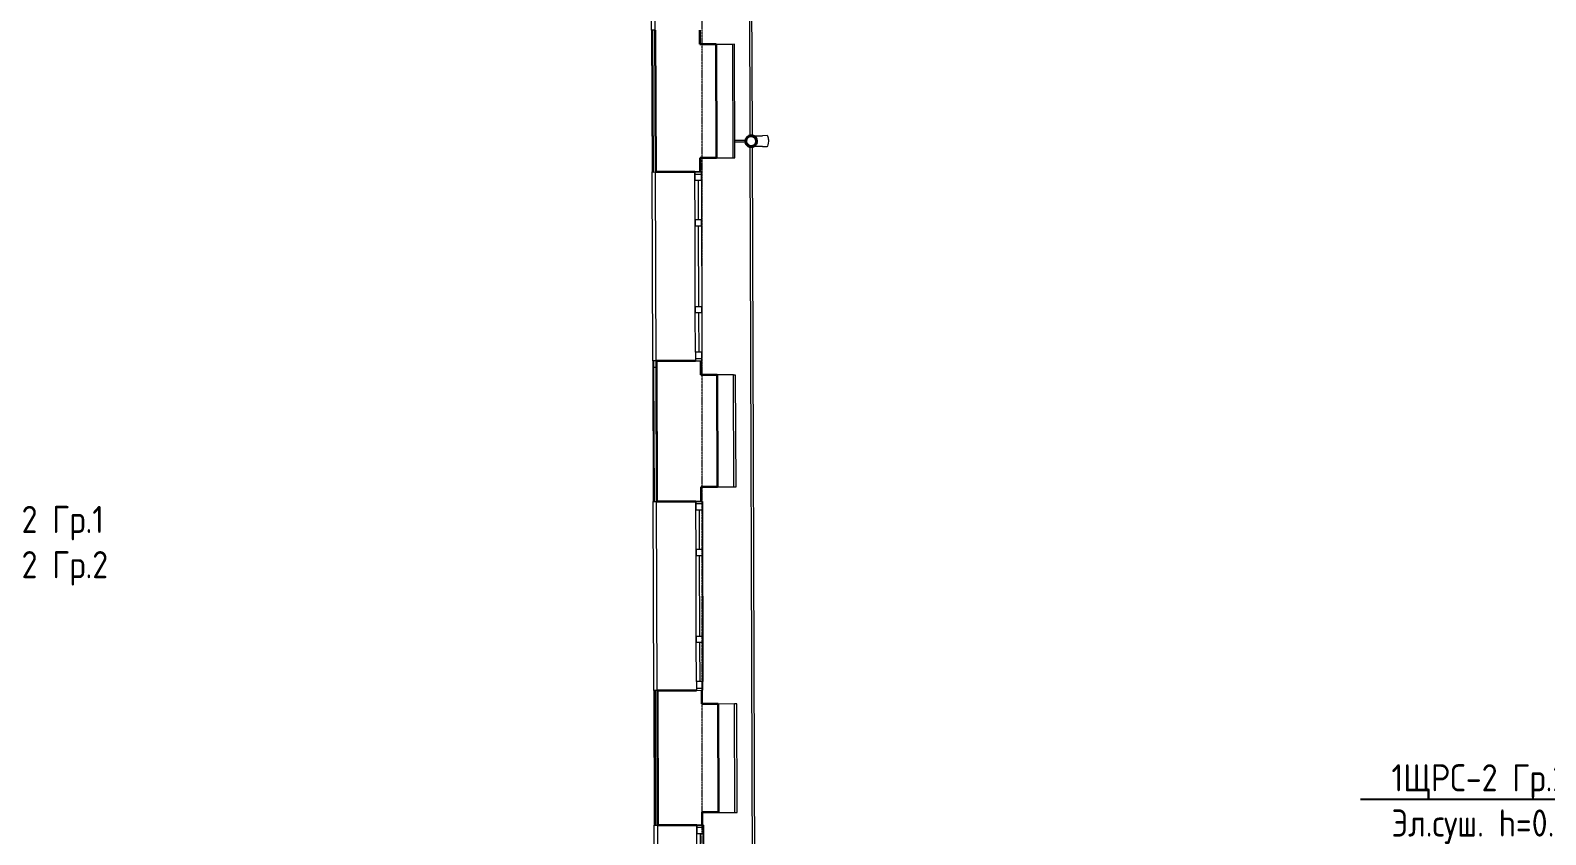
# Model space of a CAD drawing. Header units: millimetres. Extents: x -32 to 417638015, y -35 to 175284279.
# Drawn here: x 416289118 to 416303075, y 175255391 to 175262801 of the extents above; entities that cross this region are included whole.
import ezdxf
from ezdxf import colors
from ezdxf.entities.mleader import LeaderData, LeaderLine
from ezdxf.math import Vec2, Vec3

# ---------------------------------------------------------------- set-up
doc = ezdxf.new("R2010")
doc.units = ezdxf.units.MM
doc.linetypes.add('ADSK_Линия сетки', pattern=[25, 20, -2.5, 0, -2.5])
for name, color, linetype, lineweight in [('_ Окна', 7, 'Continuous', 9), ('Обобщенные модели', 7, 'Continuous', 18), ('Окна', 7, 'Continuous', 9), ('Оси', 253, 'Continuous', 9), ('Стены внутренние', 7, 'Continuous', 18), ('Стены наружные', 7, 'Continuous', 18), ('Стены несущие', 7, 'Continuous', 30), ('Стены отделка', 7, 'Continuous', 30), ('Стены штриховка', 7, 'Continuous', 9), ('ШТРИХОВКА', 252, 'Continuous', 15)]:
    doc.layers.add(name, color=color, linetype=linetype, lineweight=lineweight)
doc.layers.add('_ЭМ_Надписи', color=7, linetype='Continuous')
doc.styles.add('ЭОМ', font='isocpeur.ttf', dxfattribs={"width": 0.85, "height": 250})

# ---------------------------------------------------------------- blocks, each defined once
blk = doc.blocks.new('1 этаж')
at = {"layer": '_ Окна', "color": 8, "lineweight": 18}
for p, q in [((31040.77, 29985.677), (31100.77, 29985.863)), ((31041.018, 29905.677), (31040.77, 29985.677)), ((31101.018, 29905.863), (31041.018, 29905.677)), ((31100.77, 29985.863), (31101.018, 29905.863)), ((31042.134, 29545.679), (31102.134, 29545.865)), ((31042.32, 29485.679), (31042.134, 29545.679)), ((31102.32, 29485.865), (31042.32, 29485.679)), ((31102.134, 29545.865), (31102.32, 29485.865)), ((31044.614, 28745.683), (31104.614, 28745.869)), ((31044.8, 28685.683), (31044.614, 28745.683)), ((31104.8, 28685.869), (31044.8, 28685.683)), ((31104.614, 28745.869), (31104.8, 28685.869)), ((31105.916, 28325.871), (31045.916, 28325.685)), ((31045.916, 28325.685), (31046.164, 28245.685)), ((31046.164, 28245.685), (31106.164, 28245.871)), ((31106.164, 28245.871), (31105.916, 28325.871)), ((31050.183, 26949.437), (31110.182, 26949.623)), ((31050.431, 26869.437), (31050.183, 26949.437)), ((31110.182, 26949.623), (31110.43, 26869.623)), ((31110.43, 26869.623), (31050.431, 26869.437)), ((31051.547, 26509.439), (31111.546, 26509.625)), ((31051.733, 26449.439), (31051.547, 26509.439)), ((31111.732, 26449.625), (31051.733, 26449.439)), ((31111.546, 26509.625), (31111.732, 26449.625)), ((31054.027, 25709.443), (31114.026, 25709.629)), ((31054.213, 25649.443), (31054.027, 25709.443)), ((31114.026, 25709.629), (31114.212, 25649.629)), ((31114.212, 25649.629), (31054.213, 25649.443)), ((31115.328, 25289.631), (31055.329, 25289.445)), ((31055.329, 25289.445), (31055.577, 25209.445)), ((31115.576, 25209.631), (31115.328, 25289.631)), ((31055.577, 25209.445), (31115.576, 25209.631)), ((31059.425, 23968.023), (31119.425, 23968.209)), ((31059.673, 23888.024), (31059.425, 23968.023)), ((31119.673, 23888.21), (31059.673, 23888.024)), ((31119.425, 23968.209), (31119.673, 23888.21))]:
    blk.add_line(p, q, dxfattribs=at)
at = {"layer": '_ Окна', "color": 8}
for p, q in [((31040.832, 29965.677), (31100.832, 29965.863)), ((31071.018, 29905.77), (31072.134, 29545.772)), ((31072.32, 29485.772), (31074.614, 28745.776)), ((31074.8, 28685.776), (31075.916, 28325.778)), ((31046.102, 28265.685), (31106.102, 28265.871)), ((31050.245, 26929.437), (31110.244, 26929.623)), ((31080.431, 26869.53), (31081.547, 26509.532)), ((31081.733, 26449.532), (31084.027, 25709.536)), ((31084.213, 25649.536), (31085.329, 25289.538)), ((31055.515, 25229.445), (31115.514, 25229.631)), ((31059.487, 23948.023), (31119.487, 23948.209)), ((31089.673, 23888.117), (31090.789, 23528.118))]:
    blk.add_line(p, q, dxfattribs=at)
at = {"layer": 'Обобщенные модели', "color": 8}
for p, q in [((31705.891, 30319.183), (31663.387, 30319.052)), ((31509.021, 30273.573), (31409.881, 30273.266)), ((31409.912, 30263.266), (31509.052, 30263.573)), ((31663.697, 30219.052), (31706.201, 30219.184))]:
    blk.add_line(p, q, dxfattribs=at)
at = {"layer": 'Обобщенные модели', "color": 8, "flags": 128}
for points in [[(31572.757, 30318.771), (31574.028, 30318.775), (31576.691, 30318.783), (31579.568, 30318.792), (31582.652, 30318.801), (31585.94, 30318.812), (31589.426, 30318.822), (31593.104, 30318.834), (31596.969, 30318.846), (31601.015, 30318.858), (31605.234, 30318.871), (31609.621, 30318.885), (31614.168, 30318.899), (31618.867, 30318.914), (31623.712, 30318.929), (31628.695, 30318.944), (31633.807, 30318.96), (31639.041, 30318.976), (31644.388, 30318.993), (31649.839, 30319.01), (31655.386, 30319.027), (31661.021, 30319.044), (31663.387, 30319.052)], [(31663.697, 30219.052), (31658.03, 30219.035), (31652.445, 30219.017), (31646.953, 30219), (31641.562, 30218.983), (31636.28, 30218.967), (31631.116, 30218.951), (31626.078, 30218.935), (31621.175, 30218.92), (31616.414, 30218.906), (31611.803, 30218.891), (31607.349, 30218.877), (31603.059, 30218.864), (31598.941, 30218.851), (31595, 30218.839), (31591.243, 30218.827), (31587.676, 30218.816), (31584.305, 30218.806), (31581.135, 30218.796), (31578.172, 30218.787), (31575.419, 30218.778), (31573.067, 30218.771)]]:
    blk.add_lwpolyline(points, dxfattribs=at)
at = {"layer": 'Обобщенные модели', "color": 8}
for start, end in [(0.1776151, 180.1776151), (180.1776151, 0.1776151)]:
    blk.add_arc((31559.896, 30268.731), 52, start, end, dxfattribs=at)
at = {"layer": 'Обобщенные модели', "color": 8, "lineweight": 40}
for start, end in [(0.1776151, 180.1776151), (180.1776151, 0.1776151)]:
    blk.add_arc((31559.896, 30268.731), 50, start, end, dxfattribs=at)
at = {"layer": 'Обобщенные модели', "color": 8}
for start_param, end_param in [(4.71238898, 6.283185307), (3.141592654, 4.71238898)]:
    blk.add_ellipse((31706.046, 30269.184), major_axis=(-0.155, 50), ratio=0.309016994, start_param=start_param, end_param=end_param, dxfattribs=at)
at = {"layer": 'Окна', "color": 8}
for p, q in [((31100.77, 29985.863), (31040.77, 29985.677)), ((31040.77, 29985.677), (31041.018, 29905.677)), ((31042.134, 29545.679), (31041.018, 29905.677)), ((31101.018, 29905.863), (31100.77, 29985.863)), ((31101.018, 29905.863), (31102.134, 29545.865)), ((31042.134, 29545.679), (31042.32, 29485.679)), ((31044.614, 28745.683), (31042.32, 29485.679)), ((31102.32, 29485.865), (31102.134, 29545.865)), ((31102.32, 29485.865), (31104.614, 28745.869)), ((31044.614, 28745.683), (31044.8, 28685.683)), ((31045.916, 28325.685), (31044.8, 28685.683)), ((31104.8, 28685.869), (31104.614, 28745.869)), ((31104.8, 28685.869), (31105.916, 28325.871)), ((31045.916, 28325.685), (31046.164, 28245.685)), ((31046.164, 28245.685), (31106.164, 28245.871)), ((31106.164, 28245.871), (31105.916, 28325.871)), ((31110.182, 26949.623), (31050.183, 26949.437)), ((31050.183, 26949.437), (31050.431, 26869.437)), ((31110.43, 26869.623), (31110.182, 26949.623)), ((31051.547, 26509.439), (31050.431, 26869.437)), ((31110.43, 26869.623), (31111.546, 26509.625)), ((31051.547, 26509.439), (31051.733, 26449.439)), ((31054.027, 25709.443), (31051.733, 26449.439)), ((31111.732, 26449.625), (31111.546, 26509.625)), ((31111.732, 26449.625), (31114.026, 25709.629)), ((31054.027, 25709.443), (31054.213, 25649.443)), ((31114.212, 25649.629), (31114.026, 25709.629)), ((31055.329, 25289.445), (31054.213, 25649.443)), ((31114.212, 25649.629), (31115.328, 25289.631)), ((31055.329, 25289.445), (31055.577, 25209.445)), ((31115.576, 25209.631), (31115.328, 25289.631)), ((31055.577, 25209.445), (31115.576, 25209.631)), ((31119.425, 23968.209), (31059.425, 23968.023)), ((31059.425, 23968.023), (31059.673, 23888.024)), ((31060.789, 23528.025), (31059.673, 23888.024)), ((31119.673, 23888.21), (31119.425, 23968.209)), ((31119.673, 23888.21), (31120.789, 23528.211))]:
    blk.add_line(p, q, dxfattribs=at)
at = {"layer": 'Оси', "color": 8, "linetype": 'ADSK_Линия сетки'}
blk.add_line((31106.766, -4162.595), (31106.766, 44411.9), dxfattribs=at)
at = {"layer": 'Стены внутренние', "color": 8}
for p, q in [((30674.23, 31290.111), (30668.454, 33041.107)), ((30684.475, 28184.482), (30678.537, 29984.472)), ((30684.277, 28244.563), (30664.277, 28244.501)), ((30684.277, 28244.563), (30684.475, 28184.482)), ((30694.296, 25207.434), (30688.553, 26948.317)), ((30704.131, 22225.874), (30698.388, 23966.904))]:
    blk.add_line(p, q, dxfattribs=at)
at = {"layer": 'Стены наружные', "color": 8}
for p, q in [((31504.841, 43231.884), (31547.439, 30318.956)), ((31524.846, 43230.358), (31567.437, 30319.45)), ((30642.23, 31290.057), (30636.49, 33030.047)), ((31547.77, 30218.417), (31578.146, 21010.22)), ((31567.771, 30218.058), (31598.146, 21010.22)), ((30652.277, 28244.464), (30646.537, 29984.455)), ((30662.293, 25208.226), (30656.553, 26948.216)), ((30672.128, 22226.814), (30666.388, 23966.805))]:
    blk.add_line(p, q, dxfattribs=at)
at = {"layer": 'Стены несущие', "color": 8}
for p, q in [((30676.725, 31290.164), (30680.772, 29984.561)), ((31087.126, 31161.435), (31086.723, 31291.435)), ((31237.125, 31161.9), (31087.126, 31161.435)), ((31240.367, 30116.296), (31237.125, 31161.9)), ((31090.367, 30115.831), (31240.367, 30116.296)), ((31090.77, 29985.832), (31090.367, 30115.831)), ((30680.772, 29984.561), (31040.77, 29985.677)), ((31046.164, 28245.685), (30686.166, 28244.569)), ((30686.166, 28244.569), (30690.184, 26948.321)), ((31096.567, 28115.841), (31096.164, 28245.84)), ((31246.566, 28116.306), (31096.567, 28115.841)), ((31249.763, 27085.056), (31246.566, 28116.306)), ((31099.764, 27084.591), (31249.763, 27085.056)), ((31100.183, 26949.592), (31099.764, 27084.591)), ((30690.184, 26948.321), (31050.183, 26949.437)), ((31055.577, 25209.445), (30695.578, 25208.329)), ((30695.578, 25208.329), (30699.427, 23966.907)), ((31105.964, 25084.601), (31105.576, 25209.6)), ((31255.963, 25085.066), (31105.964, 25084.601)), ((31259.058, 24086.643), (31255.963, 25085.066)), ((31109.059, 24086.178), (31259.058, 24086.643)), ((31109.425, 23968.178), (31109.059, 24086.178)), ((30699.427, 23966.907), (31059.425, 23968.023))]:
    blk.add_line(p, q, dxfattribs=at)
at = {"layer": 'Стены отделка', "color": 8, "lineweight": 9}
for p, q in [((30654.23, 31290.094), (30642.23, 31290.057)), ((30642.23, 31290.057), (30646.537, 29984.455)), ((30674.23, 31290.111), (30654.23, 31290.047)), ((30678.537, 29984.472), (30674.23, 31290.111)), ((31387.13, 31160.52), (31237.131, 31160.055)), ((31407.13, 31160.582), (31387.13, 31160.52)), ((31387.13, 31160.52), (31390.375, 30113.881)), ((31410.375, 30113.943), (31407.13, 31160.582)), ((31240.367, 30116.296), (31240.372, 30114.451)), ((31240.372, 30114.451), (31390.372, 30114.916)), ((31390.375, 30113.881), (31410.375, 30113.943)), ((30646.537, 29984.455), (30658.537, 29984.492)), ((30658.537, 29984.406), (30658.501, 29995.452)), ((30658.537, 29984.406), (30678.537, 29984.472)), ((30664.277, 28244.501), (30652.277, 28244.464)), ((30652.277, 28244.464), (30656.553, 26948.216)), ((30664.475, 28184.416), (30664.277, 28244.501)), ((30684.475, 28184.482), (30664.475, 28184.416)), ((30688.553, 26948.317), (30684.475, 28184.482)), ((31396.571, 28114.925), (31246.572, 28114.46)), ((31399.768, 27083.676), (31396.571, 28114.925)), ((31416.575, 28113.952), (31396.575, 28113.89)), ((31419.763, 27085.411), (31416.575, 28113.952)), ((31249.763, 27085.056), (31249.769, 27083.211)), ((31249.769, 27083.211), (31399.768, 27083.676)), ((31399.763, 27085.349), (31419.763, 27085.411)), ((30656.553, 26948.216), (30668.553, 26948.254)), ((30668.553, 26948.252), (30688.553, 26948.317)), ((30674.293, 25208.263), (30662.293, 25208.226)), ((30662.293, 25208.226), (30666.388, 23966.805)), ((30694.293, 25208.327), (30674.293, 25208.261)), ((30674.296, 25207.372), (30674.293, 25208.263)), ((30698.388, 23966.904), (30694.293, 25208.327)), ((31405.968, 25083.685), (31255.969, 25083.22)), ((31425.963, 25085.421), (31405.963, 25085.359)), ((31409.063, 24085.262), (31405.963, 25085.359)), ((31429.063, 24085.426), (31425.963, 25085.421)), ((31259.058, 24086.643), (31259.064, 24084.797)), ((31259.064, 24084.797), (31409.063, 24085.262)), ((31409.063, 24085.364), (31429.063, 24085.426)), ((30666.388, 23966.805), (30698.388, 23966.904))]:
    blk.add_line(p, q, dxfattribs=at)
at = {"layer": 'Стены штриховка', "color": 8}
for p, q in [((30644.23, 31290.063), (30648.537, 29984.461)), ((30658.501, 29995.452), (30654.23, 31290.094)), ((30654.277, 28244.47), (30658.553, 26948.223)), ((30668.553, 26948.252), (30664.475, 28184.416)), ((30664.293, 25208.232), (30668.388, 23966.811)), ((30674.296, 25207.372), (30678.388, 23966.842))]:
    blk.add_line(p, q, dxfattribs=at)

msp = doc.modelspace()

# ---------------------------------------------------------------- block references
at = {"layer": 'ШТРИХОВКА'}
msp.add_blockref('1 этаж', (416264198, 175231511), dxfattribs=at)

# ---------------------------------------------------------------- leaders
at = {"layer": '_ЭМ_Надписи', "color": 7, "ltscale": 5}
ml = msp.add_multileader_mtext('Standard', dxfattribs=at)
ml.set_content('{\\fGOST Common|b0|i0|c204|p34;\\W0.9;\\C256;1ЩРС-2\\fISOCPEUR|b0|i0|c204|p34;\\W0.85; Гр.1\\P\\fGOST Common|b0|i0|c204|p34;\\W0.9;1ЩРС-2\\fISOCPEUR|b0|i0|c204|p34;\\W0.85; Гр.2}', color=1, style='ЭОМ')
ml.set_leader_properties()
ml.build(insert=Vec2(0, 0))
ml.multileader.update_dxf_attribs({"text_left_attachment_type": 6, "text_right_attachment_type": 6, "dogleg_length": 0, "arrow_head_size": 200})
ctx = ml.context
ctx.base_point, ctx.char_height, ctx.arrow_head_size, ctx.landing_gap_size, ctx.plane_origin = Vec3(416288208, 175258095, -64), 250, 200, 0, Vec3(416260591, 175267837, -64)
ctx.left_attachment, ctx.right_attachment = 6, 6
notes = []
notes.append((ctx, [(0, (1, 1, 0), (416288208, 175258095, -64), (1, 0), 0, [(0, [(416287149, 175252104, -64)], 0, [])])]))
ctx.mtext.insert, ctx.mtext.width, ctx.mtext.defined_height, ctx.mtext.flow_direction = Vec3(416288208, 175258420, -64), 1629.26, 2318, 5
ml = msp.add_multileader_mtext('Standard', dxfattribs=at)
ml.set_content('{\\fGOST Common|b0|i0|c204|p34;\\W0.9;\\C256;1ЩРС-2\\fISOCPEUR|b0|i0|c204|p34;\\W0.85; Гр.28\\PЭл.суш. \\fGOST Common|b0|i0|c0|p34;\\W0.9;h=0.9\\fGOST Common|b0|i0|c204|p34;м \\fGOST Common|b0|i0|c0|p34;L=1\\fGOST Common|b0|i0|c204|p34;м}', color=1, style='ЭОМ')
ml.set_leader_properties()
ml.build(insert=Vec2(0, 0))
ml.multileader.update_dxf_attribs({"text_left_attachment_type": 6, "text_right_attachment_type": 6, "dogleg_length": 0, "arrow_head_size": 200})
ctx = ml.context
ctx.base_point, ctx.char_height, ctx.arrow_head_size, ctx.landing_gap_size, ctx.plane_origin = Vec3(416301655, 175255715, -64), 250, 200, 0, Vec3(416280382, 175260854, -64)
ctx.left_attachment, ctx.right_attachment = 6, 6
notes.append((ctx, [(1, (1, 1, 0), (416304215, 175255715, -64), (-1, 0), 0, [(0, [(416305267, 175245153, -64)], 0, [])])]))
ctx.mtext.insert, ctx.mtext.width, ctx.mtext.defined_height, ctx.mtext.flow_direction = Vec3(416301655, 175256040, -64), 3012.56, 673, 5
for ctx, leaders in notes:
    for number, flags, end, landing, length, lines in leaders:
        leader = LeaderData()
        leader.index, (leader.has_last_leader_line, leader.has_dogleg_vector, leader.attachment_direction) = number, flags
        leader.last_leader_point, leader.dogleg_vector, leader.dogleg_length = Vec3(end), Vec3(landing), length
        for number, points, colour, breaks in lines:
            line = LeaderLine()
            line.index, line.vertices, line.color, line.breaks = number, Vec3.list(points), colors.encode_raw_color(colour), breaks
            leader.lines.append(line)
        ctx.leaders.append(leader)

doc.saveas('drawing.dxf')
